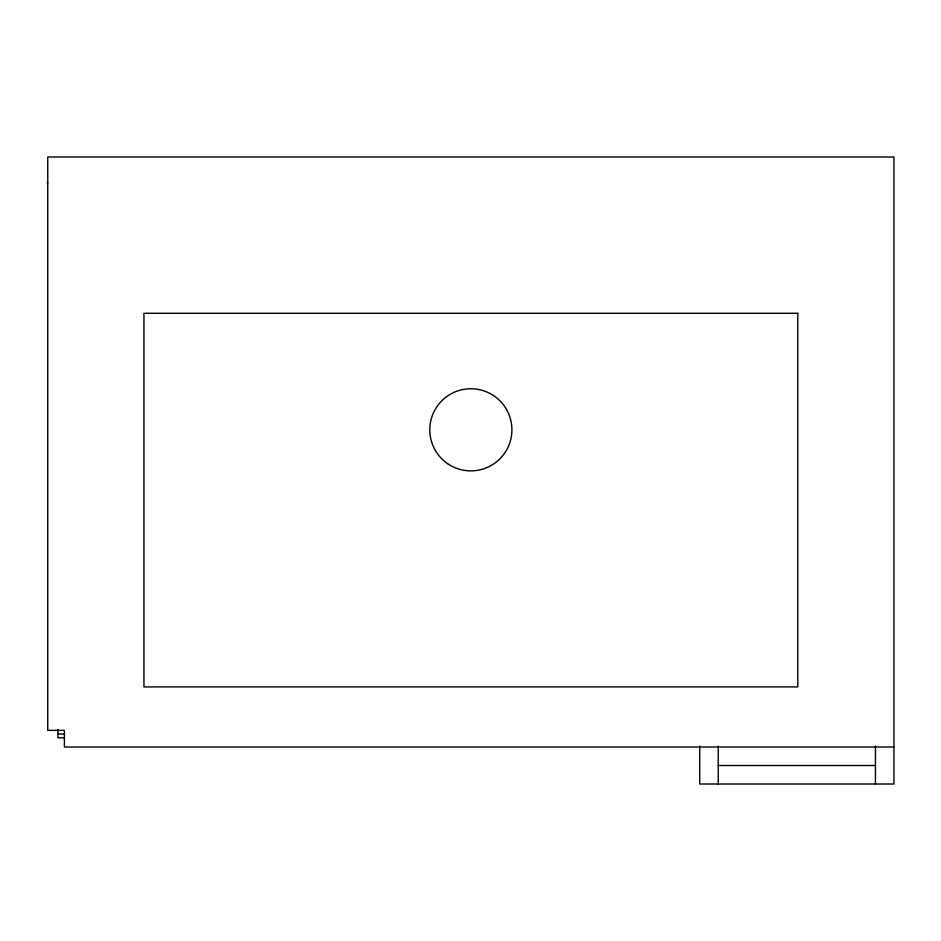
<?xml version="1.0" encoding="UTF-8"?>
<svg xmlns="http://www.w3.org/2000/svg" width="941" height="941" viewBox="0 0 941 941"><rect width="100%" height="100%" fill="white"/><g stroke="black" fill="none" stroke-linecap="round" stroke-linejoin="round"><path stroke-width="1.41" d="M47.05 182.883L47.756 182.883M57.93 734.074L63.765 734.074M63.765 737.768L57.93 737.768L57.93 729.44M893.95 747.013L64.4 747.013L64.4 730.369L47.756 730.369L47.756 156.994L893.95 156.994L893.95 784.006L699.739 784.006L699.739 746.06M718.242 765.515L875.459 765.515M875.459 746.06L875.459 784.006M718.242 746.06L718.242 784.006M797.768 313.282L143.938 313.282L143.938 686.906L797.768 686.906L797.768 313.282M447.587 463.642A41.063 41.063 0 0 0 511.786 433.036A41.063 41.063 0 0 0 453.186 392.738A41.063 41.063 0 0 0 447.587 463.642"/></g></svg>
